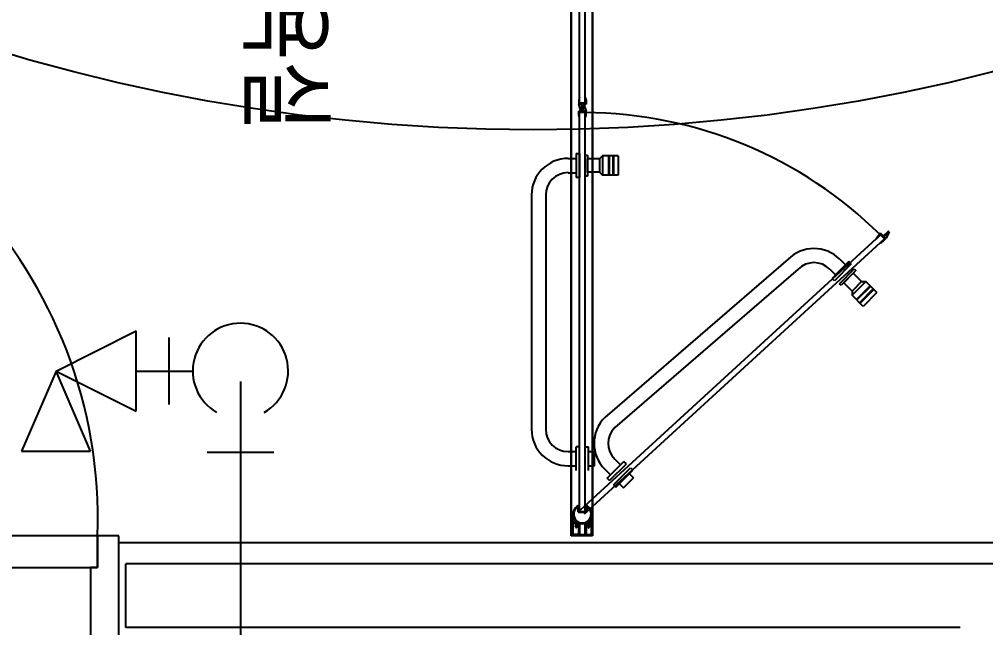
# Model space of a CAD drawing. Header units: millimetres. Extents: x 238075 to 303070, y -258150 to -205841.
# Drawn here: x 250042 to 251409, y -240431 to -239571 of the extents above; entities that cross this region are included whole.
import ezdxf
from ezdxf.enums import TextEntityAlignment as Align

# ---------------------------------------------------------------- set-up
doc = ezdxf.new("R2010")
doc.units = ezdxf.units.MM
doc.header["$LTSCALE"] = 200
for name, color, linetype in [('-소화(SP가지관)', 3, 'Continuous'), ('L2', 2, 'Continuous'), ('L3', 3, 'Continuous'), ('L4', 4, 'Continuous'), ('아파트', 253, 'Continuous'), ('헤드반경1', 1, 'Continuous')]:
    doc.layers.add(name, color=color, linetype=linetype)
doc.styles.add('맑은고딕', font='malgun.ttf', dxfattribs={"width": 0.8})

# ---------------------------------------------------------------- blocks, each defined once
blk = doc.blocks.new('A$C221D5E5E')
at = {"layer": '헤드반경1'}
blk.add_circle((0, 0), 2600, dxfattribs=at)

msp = doc.modelspace()

# ---------------------------------------------------------------- hatches: boundary and pattern name
at = {"layer": 'L4'}
for points in [[(250837, -239700.9), (250837.8, -239700.9, 0.406066), (250838.1, -239700.6), (250838.4, -239691.9, 0.422409), (250838.1, -239691.5), (250837.5, -239691.5, 0.414214), (250837, -239692)], [(250839.9, -239691.6), (250839.1, -239691.6, 0.406066), (250838.8, -239691.9), (250838.5, -239700.6, 0.422409), (250838.8, -239700.9), (250839.4, -239700.9, 0.414214), (250839.9, -239700.4)], [(251271.8, -239871.6), (251271.2, -239871.1, 0.406066), (251270.8, -239871.1), (251264.4, -239877.1, 0.422409), (251264.4, -239877.5), (251264.8, -239877.9, 0.414214), (251265.5, -239877.9)]]:
    msp.add_hatch(color=256, dxfattribs=at).paths.add_polyline_path(points)

# ---------------------------------------------------------------- linework, layer by layer
at = {"layer": '-소화(SP가지관)', "color": 2, "ltscale": 0.25}
msp.add_line((250354.7, -240083.4, 54985.4), (250354.7, -241376.2, 54985.4), dxfattribs=at)
at = {"layer": 'L2'}
for p, q in [((250094, -240068.4, 54985.4), (250207.4, -240011.7, 54985.4)), ((250207.4, -240125.1, 54985.4), (250207.4, -240011.7, 54985.4)), ((250253.5, -240021.1, 54985.4), (250253.5, -240115.6, 54985.4)), ((250094, -240068.4, 54985.4), (250045.2, -240181.8, 54985.4)), ((250094, -240068.4, 54985.4), (250207.4, -240125.1, 54985.4)), ((250142.8, -240181.8, 54985.4), (250094, -240068.4, 54985.4)), ((250045.2, -240181.8, 54985.4), (250142.8, -240181.8, 54985.4)), ((250307.5, -240183.1, 54985.4), (250402, -240183.1, 54985.4))]:
    msp.add_line(p, q, dxfattribs=at)
msp.add_arc((250354.7, -240068.4, 54985.4), 67.5, 300, 240, dxfattribs=at)
at = {"layer": 'L3'}
msp.add_line((250207.4, -240068.4, 54985.4), (250287.2, -240068.4, 54985.4), dxfattribs=at)
at = {"layer": 'L4'}
for p, q in [((250822.6, -239301.2), (250822.6, -240301.2)), ((250822.6, -240301.2), (250822.6, -239301.2)), ((250852.6, -240301.2), (250852.6, -239301.2)), ((250852.6, -240301.2), (250852.6, -239301.2)), ((250852.6, -239301.2), (250852.6, -240301.2)), ((250834.4, -239689.5), (250834.4, -239312.7, 0)), ((250842.4, -239689.5), (250842.4, -239312.7, 0)), ((250834.4, -239689.5), (250834.4, -239681.8)), ((250842.4, -239689.5), (250834.4, -239689.5)), ((250842.4, -239689.5), (250834.4, -239689.5)), ((250834.4, -239689.5), (250842.4, -239689.5)), ((250834.6, -239689.5), (250842.3, -239689.5)), ((250842.4, -239681.8), (250842.4, -239689.5)), ((250843, -239689.8), (250843, -239689.8)), ((250833.1, -239691.2), (250843.7, -239691.2)), ((250836.3, -239700.7), (250833.1, -239691.2)), ((250843.7, -239701.2), (250833.1, -239701.2)), ((250834.4, -240267.4), (250834.4, -239703)), ((250842.4, -239703), (250834.4, -239703)), ((250834.4, -239710.6), (250834.4, -239703)), ((250842.4, -239703), (250834.4, -239703)), ((250836.6, -239700.9), (250837.8, -239700.9)), ((250837, -239692), (250837, -239700.9)), ((250837.5, -239691.5), (250838.1, -239691.5)), ((250838.4, -239691.9), (250838.1, -239700.6)), ((250838.4, -239691.2), (250838.4, -239691.2)), ((250838.4, -239691.2), (250838.4, -239691.9)), ((250838.5, -239700.6), (250838.8, -239691.9)), ((250838.5, -239701.2), (250838.5, -239700.6)), ((250838.5, -239701.2), (250838.5, -239701.2)), ((250839.4, -239700.9), (250838.8, -239700.9)), ((250839, -239697.7), (250839, -239697.7)), ((250840.3, -239691.6), (250839.1, -239691.6)), ((250839.9, -239700.4), (250839.9, -239691.6)), ((250840.6, -239691.8), (250843.7, -239701.2)), ((250842.4, -240267.4), (250842.4, -239703)), ((250842.4, -239703), (250842.4, -239710.6)), ((250818.1, -239768), (250829.7, -239768)), ((250829.7, -239761.1), (250829.7, -239794.8)), ((250829.7, -239761.1), (250834.4, -239761.1)), ((250829.7, -239768), (250829.7, -239788)), ((250834.4, -239761.1), (250834.4, -239794.8)), ((250842.4, -239792.7), (250842.4, -239763.2)), ((250842.4, -239763.2), (250845.6, -239763.2)), ((250845.6, -239763.2), (250845.6, -239792.7)), ((250845.6, -239787.4), (250845.6, -239768.5)), ((250862.4, -239768.5), (250845.6, -239768.5)), ((250866.6, -239764.3), (250862.4, -239768.5)), ((250862.4, -239768.5), (250862.4, -239787.4)), ((250888.8, -239764.3), (250866.6, -239764.3)), ((250866.6, -239764.3), (250866.6, -239791.6)), ((250875.1, -239764.3), (250875.1, -239791.6)), ((250876.1, -239764.3), (250876.1, -239791.6)), ((250881.4, -239764.3), (250881.4, -239791.6)), ((250882.4, -239764.3), (250882.4, -239791.6)), ((250888.8, -239764.3), (250888.8, -239791.6)), ((250818.1, -239788), (250829.7, -239788)), ((250834.4, -239794.8), (250829.7, -239794.8)), ((250845.6, -239792.7), (250842.4, -239792.7)), ((250862.4, -239787.4), (250845.6, -239787.4)), ((250862.4, -239787.4), (250866.6, -239791.6)), ((250888.8, -239791.6), (250866.6, -239791.6)), ((250766.5, -239819.5), (250766.5, -240150.8)), ((250786.5, -239819.5), (250786.5, -240150.8)), ((250835.6, -240264.5), (251259.9, -239875.9)), ((250841.3, -240270.2), (251265.5, -239881.5)), ((251254.4, -239881.3), (251259.9, -239875.9)), ((251265.5, -239881.5), (251259.9, -239875.9)), ((251265.5, -239881.5), (251259.9, -239875.9)), ((251265.5, -239881.5), (251260.1, -239887)), ((251267.7, -239881.2), (251260.2, -239873.7)), ((251263.9, -239877.5), (251264.4, -239877.1)), ((251263.9, -239877.5), (251263.9, -239877.5)), ((251264.4, -239877.1), (251270.8, -239871.1)), ((251264.8, -239877.9), (251264.4, -239877.5)), ((251265.5, -239877.9), (251271.8, -239871.6)), ((251272.1, -239872.3), (251267.7, -239881.2)), ((251272.1, -239872), (251271.2, -239871.1)), ((251129.4, -239910.3), (250870, -240134.1)), ((251215.4, -239913.6), (251191.6, -239937.5)), ((251218.7, -239917), (251194.9, -239940.8)), ((251210.6, -239918.5), (251196.4, -239932.6)), ((251202.4, -239910.3), (251210.6, -239918.5)), ((251218.7, -239917), (251215.4, -239913.6)), ((251143.6, -239924.4), (250884.2, -240148.2)), ((251188.2, -239924.4), (251196.4, -239932.6)), ((251202.1, -239945), (251222.9, -239924.1)), ((251225.2, -239926.4), (251204.3, -239947.2)), ((251208, -239943.5), (251221.4, -239930.1)), ((251221.4, -239930.1), (251233.3, -239942)), ((251222.9, -239924.1), (251225.2, -239926.4)), ((251194.9, -239940.8), (251191.6, -239937.5)), ((251204.3, -239947.2), (251202.1, -239945)), ((251219.9, -239955.4), (251208, -239943.5)), ((251239.3, -239942), (251219.9, -239961.3)), ((251233.3, -239942), (251219.9, -239955.4)), ((251245.2, -239947.9), (251225.9, -239967.3)), ((251246, -239948.7), (251226.6, -239968)), ((251233.3, -239942), (251239.3, -239942)), ((251254.9, -239957.6), (251239.3, -239942)), ((251219.9, -239955.4), (251219.9, -239961.3)), ((251235.6, -239977), (251219.9, -239961.3)), ((251249.7, -239952.4), (251230.4, -239971.8)), ((251250.5, -239953.2), (251231.1, -239972.5)), ((251254.9, -239957.6), (251235.6, -239977)), ((250818.1, -240182.4), (250829.7, -240182.4)), ((250834.4, -240175.5), (250829.7, -240175.5)), ((250829.7, -240209.2), (250829.7, -240175.5)), ((250829.7, -240202.4), (250829.7, -240182.4)), ((250834.4, -240209.2), (250834.4, -240175.5)), ((250842.4, -240209.2), (250842.4, -240175.5)), ((250842.4, -240175.5), (250847.2, -240175.5)), ((250847.2, -240209.2), (250847.2, -240175.5)), ((250847.2, -240202.4), (250847.2, -240182.4)), ((250847.2, -240182.4), (250855.6, -240182.4)), ((250850.9, -240181.9), (250850.9, -240181.9)), ((250855.6, -240202.4), (250855.6, -240182.4)), ((250847, -240189.8), (250847, -240189.8)), ((250873.4, -240220.1), (250897.2, -240196.2)), ((250884.2, -240192.9), (250892.4, -240201.1)), ((250900.6, -240199.6), (250897.2, -240196.2)), ((250818.1, -240202.4), (250829.7, -240202.4)), ((250847.2, -240202.4), (250855.6, -240202.4)), ((250850.9, -240197.8), (250850.9, -240197.8)), ((250870, -240207), (250878.2, -240215.2)), ((250876.7, -240223.4), (250900.6, -240199.6)), ((250878.2, -240215.2), (250892.4, -240201.1)), ((250882.4, -240229.1), (250906.2, -240205.2)), ((250885.7, -240232.4), (250909.6, -240208.6)), ((250906.2, -240205.2), (250909.6, -240208.6)), ((250876.7, -240223.4), (250873.4, -240220.1)), ((250890.6, -240227.6), (250904.7, -240213.4)), ((250896.5, -240233.5), (250910.7, -240219.4)), ((250904.7, -240213.4), (250910.7, -240219.4)), ((250882.4, -240229.1), (250885.7, -240232.4)), ((250890.6, -240227.6), (250896.5, -240233.5)), ((250832.4, -240267.4), (250832.4, -240260.7)), ((250833.4, -240258.3), (250833.3, -240258.3)), ((250833.7, -240266.9), (250833.7, -240264.2)), ((250833.7, -240264.2), (250834.3, -240264.2)), ((250834.3, -240260.2), (250833.9, -240258.7)), ((250834, -240262.2), (250834, -240260.2)), ((250834, -240260.2), (250834.3, -240260.2)), ((250834.3, -240264.2), (250834, -240262.2)), ((250843, -240258.7), (250842.5, -240260.2)), ((250842.5, -240260.2), (250842.9, -240260.2)), ((250842.9, -240262.2), (250842.5, -240264.2)), ((250842.5, -240264.2), (250843.1, -240264.2)), ((250842.9, -240260.2), (250842.9, -240262.2)), ((250843, -240261.3), (250843, -240261.3)), ((250843.1, -240264.2), (250843.1, -240266.9)), ((250843.5, -240258.3), (250843.5, -240258.3)), ((250844.5, -240260.7), (250844.5, -240267.4)), ((250824.2, -240301.2), (250824.2, -240274.6)), ((250824.7, -240274.1), (250825, -240274.1)), ((250826, -240278.2), (250825.1, -240279.1)), ((250843.6, -240268.3), (250833.3, -240268.3)), ((250842.6, -240267.4), (250834.2, -240267.4)), ((250842.4, -240267.4), (250834.4, -240267.4)), ((250851.8, -240279.1), (250850.9, -240278.2)), ((250851.9, -240274.1), (250852.1, -240274.1)), ((250852.6, -240274.6), (250852.6, -240301.2)), ((250825.5, -240299.6), (250825.5, -240282.6)), ((250825.5, -240282.6), (250826.2, -240282.6)), ((250830.1, -240284.2), (250831.1, -240283.3)), ((250833, -240289.9), (250833, -240299.6)), ((250834.3, -240283.7), (250834.3, -240299.6)), ((250842.5, -240299.6), (250842.5, -240283.7)), ((250843.8, -240289.9), (250843.8, -240299.6)), ((250845.8, -240283.3), (250846.7, -240284.2)), ((250851.3, -240282.6), (250850.7, -240282.6)), ((250851.3, -240299.6), (250851.3, -240282.6)), ((250152.6, -240301.2), (249462.6, -240301.2)), ((250182.6, -240301.2), (250152.6, -240301.2)), ((250152.6, -240301.2), (250152.6, -240346.2)), ((250152.6, -240346.2), (250152.6, -240301.2)), ((250182.6, -240451.2), (250182.6, -240301.2)), ((250852.6, -240301.2), (250822.6, -240301.2)), ((250823.2, -240301), (250823.2, -240301)), ((250825.5, -240301.2), (250824.2, -240301.2)), ((250833, -240299.6), (250825.5, -240299.6)), ((250851.3, -240300.9), (250825.5, -240300.9)), ((250825.5, -240300.9), (250825.5, -240301.2)), ((250831.1, -240301), (250831.1, -240301)), ((250834.3, -240299.6), (250842.5, -240299.6)), ((250839, -240301), (250839, -240301)), ((250843.8, -240299.6), (250851.3, -240299.6)), ((250847, -240301), (250847, -240301)), ((250851.3, -240301.2), (250851.3, -240300.9)), ((250852.6, -240301.2), (250851.3, -240301.2)), ((251722.6, -240311.2), (250182.6, -240311.2)), ((249462.6, -240346.2), (250152.6, -240346.2)), ((250152.6, -240346.2), (250142.6, -240346.2)), ((250142.6, -240346.2), (250142.6, -240441.2)), ((251752.6, -240341.2), (250192.6, -240341.2)), ((250192.6, -240431.2), (250192.6, -240341.2)), ((251372.6, -240431.2), (250192.6, -240431.2))]:
    msp.add_line(p, q, dxfattribs=at)
for centre, radius, start, end in [((249485.1, -240278.7), 667.9, 358.0694, 88.0694), ((250836.6, -239700.6), 0.3, 196.862, 270), ((250837.5, -239692), 0.5, 90, 180), ((250837.8, -239700.6), 0.3, 270, 358.4016), ((250838.1, -239691.8), 0.3, 358.4016, 90), ((250838.8, -239700.6), 0.3, 178.4016, 270), ((250839.1, -239691.9), 0.3, 90, 178.4016), ((250839.4, -239700.4), 0.5, 270, 0), ((250840.3, -239691.9), 0.3, 16.862, 90), ((250838.5, -240302.9), 599.9, 45.3789, 89.6211), ((250818.1, -239819.5), 51.6, 90, 180), ((250818.1, -239819.5), 31.6, 90, 180), ((251264.6, -239877.3), 0.3, 133.4016, 225), ((251265.2, -239877.5), 0.5, 225, 315), ((251271, -239871.3), 0.3, 45, 133.4016), ((251271.9, -239872.2), 0.3, 331.862, 45), ((251165.9, -239946.8), 51.6, 45, 135), ((251165.9, -239946.8), 31.6, 45, 135), ((250906.5, -240170.6), 51.6, 135, 225), ((250818.1, -240150.8), 51.6, 180, 270), ((250818.1, -240150.8), 31.6, 180, 270), ((250906.5, -240170.6), 31.6, 135, 225), ((250838.4, -240270.8), 13.5, 112.1916, 67.8084), ((250838.4, -240270.8), 12.2, 122.0509, 57.9491), ((250832.1, -240260.7), 0.3, 360, 122.0509), ((250833.4, -240258.8), 0.5, 16.8306, 90), ((250843.5, -240258.8), 0.5, 90, 163.1694), ((250844.8, -240260.7), 0.3, 57.9491, 180), ((250824.7, -240274.6), 0.5, 90, 180), ((250825, -240274.6), 0.5, 15.7918, 90), ((250838.4, -240270.8), 13.5, 195.7918, 215.5028), ((250838.4, -240270.8), 14.5, 210.6245, 215.5028), ((250827, -240278.9), 0.5, 215.5028, 35.5028), ((250833.3, -240267.4), 0.9, 180, 270), ((250834.2, -240266.9), 0.5, 180, 270), ((250842.6, -240266.9), 0.5, 270, 0), ((250843.6, -240267.4), 0.9, 270, 360), ((250849.8, -240278.9), 0.5, 144.4972, 324.4972), ((250838.4, -240270.8), 13.5, 324.4972, 344.2082), ((250838.4, -240270.8), 14.5, 324.4972, 329.3755), ((250851.9, -240274.6), 0.5, 90, 164.2082), ((250852.1, -240274.6), 0.5, 0, 90), ((250838.4, -240270.8), 15.7, 211.7785, 238.2215), ((250838.4, -240270.8), 17, 223.874, 236.1081), ((250831.3, -240287.6), 3, 139.9906, 223.9429), ((250828.7, -240285.4), 0.5, 319.9906, 56.1081), ((250829.6, -240289.3), 0.65, 223.9429, 43.9429), ((250831.3, -240287.6), 1.7, 316.0571, 223.9429), ((250830.3, -240282.2), 0.5, 54.4972, 234.4972), ((250838.4, -240270.8), 14.5, 234.4972, 239.3755), ((250838.4, -240270.8), 13.5, 234.4972, 252.3198), ((250833, -240289.3), 0.65, 136.0571, 270.6985), ((250838.4, -240270.8), 13.5, 287.6802, 305.5028), ((250845.5, -240287.6), 1.7, 316.0571, 223.9429), ((250843.8, -240289.3), 0.65, 269.3015, 43.9429), ((250838.4, -240270.8), 14.5, 300.6245, 305.5028), ((250846.6, -240282.2), 0.5, 305.5028, 125.5028), ((250847.2, -240289.3), 0.65, 136.0571, 316.0571), ((250838.4, -240270.8), 15.7, 301.7785, 328.2215), ((250848.2, -240285.4), 0.5, 123.8919, 220.0094), ((250845.5, -240287.6), 3, 316.0571, 40.0094), ((250838.4, -240270.8), 17, 303.8919, 316.126)]:
    msp.add_arc(centre, radius, start, end, dxfattribs=at)
for centre, major_axis, start_param, end_param in [((250838.9, -239690.6), (0.7, -12.4), 3.895638, 4.73321), ((250838, -239701.8), (0.7, -12.4), 0.754045, 1.591618), ((251263.2, -239877.6), (8.31, 9.28), 3.895638, 4.73321)]:
    msp.add_ellipse(centre, major_axis=major_axis, ratio=0.463579, start_param=start_param, end_param=end_param, dxfattribs=at)
at = {"layer": 'L4', "extrusion": (0, 0, -1)}
for centre, major_axis, start_param, end_param in [((250838, -239690.6), (0.7, 12.4), 0.754045, 1.591618), ((250838.9, -239701.8), (0.7, 12.4), 3.895638, 4.73321), ((251263.8, -239878.2), (9.28, 8.31), 3.895638, 4.73321)]:
    msp.add_ellipse(centre, major_axis=major_axis, ratio=0.463579, start_param=start_param, end_param=end_param, dxfattribs=at)
at = {"layer": '아파트'}
msp.add_circle((263075.4, -230841.1, 54985.4), 25000, dxfattribs=at)

# ---------------------------------------------------------------- block references
at = {"layer": '헤드반경1', "rotation": 331.1402425143963}
msp.add_blockref('A$C221D5E5E', (250768.8, -237127.4, 54985.4), dxfattribs=at)

# ---------------------------------------------------------------- texts
at = {"layer": 'L4', "style": '맑은고딕', "width": 0.8}
msp.add_text('내욕실', height=100, rotation=270, dxfattribs=at).set_placement((250419.4, -239579.2), align=Align.MIDDLE_CENTER)

doc.saveas('drawing.dxf')
